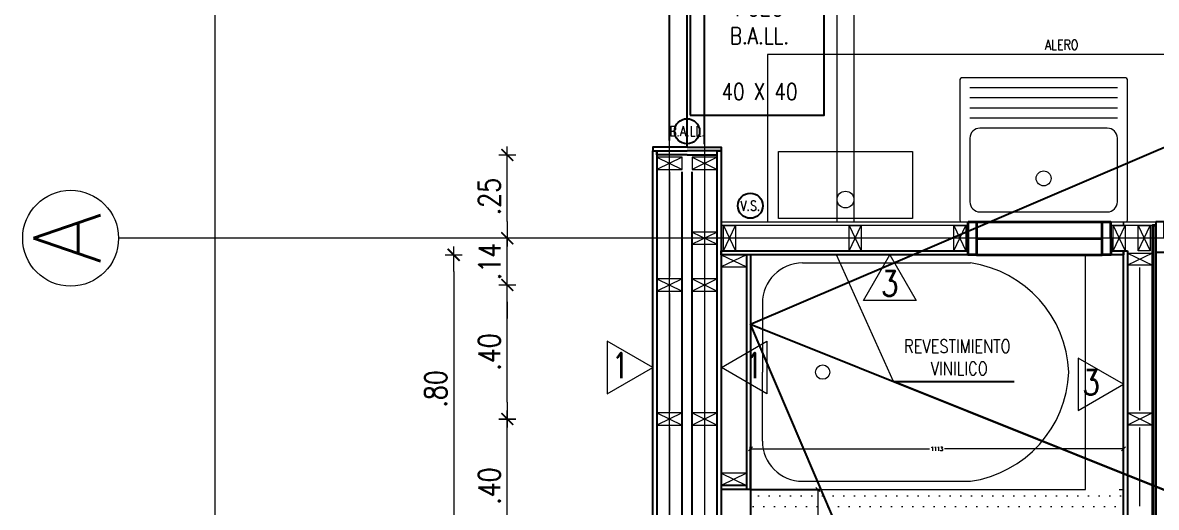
# Model space of a CAD drawing. Header units: metres. Extents: x -2 to 612, y -64 to 156.
# Drawn here: x 352.381 to 355.764, y 29.398 to 30.844 of the extents above; entities that cross this region are included whole.
import ezdxf
from ezdxf import colors
from ezdxf.entities.mleader import LeaderData, LeaderLine
from ezdxf.enums import TextEntityAlignment as Align
from ezdxf.math import Vec2, Vec3

# ---------------------------------------------------------------- set-up
doc = ezdxf.new("R2010")
doc.units = ezdxf.units.M
doc.header["$LTSCALE"] = 5
doc.header["$MEASUREMENT"] = 0
doc.linetypes.add('CENTER', pattern=[2, 1.25, -0.25, 0.25, -0.25])
doc.linetypes.add('HIDDEN', pattern=[0.375, 0.25, -0.125])
doc.layers.get('0').update_dxf_attribs({"color": 30})
doc.layers.get('DEFPOINTS').update_dxf_attribs({"color": 210})
for name, color, linetype, lineweight in [('A-ANNO-DIMS', 3, 'Continuous', 18), ('A-ANNO-SYMB', 3, 'Continuous', 18), ('A-ANNO-TEXT', 3, 'Continuous', 18), ('A-DETL-MBND', 3, 'Continuous', 18), ('A-DETL-MCUT', 4, 'Continuous', 25), ('A-DOOR-FULL', 4, 'Continuous', 25), ('A-ELEV-IDEN', 3, 'Continuous', 18), ('A-ELEV-MBE1', 7, 'Continuous', 35), ('A-ELEV-MBE2', 4, 'Continuous', 25), ('A-FLOR-PATT', 8, 'Continuous', 18), ('A-FURN', 8, 'Continuous', 18), ('A-SECT-MCUT', 7, 'Continuous', 35), ('A-WALL-PATT', 8, 'Continuous', 18), ('A-WALL-STUD', 3, 'Continuous', 18)]:
    doc.layers.add(name, color=color, linetype=linetype, lineweight=lineweight)
doc.styles.add('E-ROMANS', font='romans.shx', dxfattribs={"width": 0.8})
doc.styles.get("Standard").update_dxf_attribs({"font": 'arial.ttf'})
doc.linetypes.add('BATTING', pattern='A,0.0001,-0.1,[134,ltypeshp.shx,S=0.1,R=0,X=-0.1,Y=0],-0.2,[134,ltypeshp.shx,S=0.1,R=180,X=0.1,Y=0],-0.1', length=0.4001)
doc.dimstyles.new('E-0010_TICK_12', dxfattribs={"dimscale": 0.001, "dimtxt": 12, "dimasz": 12, "dimexe": 6, "dimexo": 4, "dimgap": 6, "dimtad": 0, "dimdec": 0, "dimlfac": 1000, "dimzin": 0, "dimdsep": 46, "dimtxsty": 'E-ROMANS', "dimblk": 'OBLIQUE', "dimcen": 6, "dimclrd": 256, "dimclre": 256, "dimclrt": 256, "dimadec": 0, "dimazin": 0, "dimtfac": 1, "dimtdec": 0, "dimtmove": 1, "dimatfit": 3, "dimldrblk": 'OPEN90', "dimfxl": 1, "dimtfill": 1, "dimtolj": 1, "dimtzin": 0, "dimlwd": -1, "dimarcsym": 0})
doc.dimstyles.new('E-0050_ARW_12', dxfattribs={"dimscale": 0.001, "dimtxt": 60, "dimasz": 60, "dimexe": 30, "dimexo": 20, "dimgap": 30, "dimtad": 0, "dimzin": 0, "dimdsep": 46, "dimtxsty": 'E-ROMANS', "dimblk": 'OPEN90', "dimcen": 30, "dimclrd": 256, "dimclre": 256, "dimclrt": 256, "dimadec": 0, "dimazin": 0, "dimtfac": 1, "dimtmove": 1, "dimatfit": 3, "dimldrblk": 'OPEN90', "dimfxl": 1, "dimtfill": 1, "dimtolj": 1, "dimtzin": 0, "dimlwd": -1, "dimarcsym": 0})

# ---------------------------------------------------------------- blocks, each defined once
blk = doc.blocks.new('ARCH TICK 2')
for p, q in [((-1, 0), (0.5, 0)), ((0, 0.5), (0, -0.5))]:
    blk.add_line(p, q)
at = {"color": 0, "linetype": 'ByBlock'}
blk.add_line((-0.354, -0.354), (0.354, 0.354), dxfattribs=at)
at = {"color": 0, "linetype": 'ByBlock', "const_width": 0.106}
blk.add_lwpolyline([(-0.354, -0.354), (0.354, 0.354)], dxfattribs=at)
blk = doc.blocks.new('*D209')
at = {"layer": 'A-ANNO-DIMS', "transparency": 16777216}
blk.add_line((353.8273, 29.3115), (353.8273, 29.6115), dxfattribs=at)
at = {"layer": 'DEFPOINTS', "color": 0, "transparency": 16777216}
for p in [(353.8273, 29.6615), (354.3111, 29.6615), (354.3111, 29.2615)]:
    blk.add_point(p, dxfattribs=at)
at = {"layer": 'A-ANNO-DIMS', "transparency": 16777216, "xscale": 0.05, "yscale": 0.05, "zscale": 0.05}
for p, rotation in [((353.8273, 29.6615), 90), ((353.8273, 29.2615), 270)]:
    blk.add_blockref('ARCH TICK 2', p, dxfattribs=dict(at, rotation=rotation))
at = {"layer": 'A-ANNO-DIMS', "transparency": 16777216, "insert": (353.7739, 29.4615), "char_height": 0.065, "attachment_point": 5, "rotation": 90, "style": 'E-ROMANS'}
blk.add_mtext('\\A1;.40', dxfattribs=at)
blk = doc.blocks.new('_Open90')
at = {"color": 0, "linetype": 'ByBlock', "lineweight": -2}
for p, q in [((-0.5, 0.5), (0, 0)), ((0, 0), (-1, 0)), ((0, 0), (-0.5, -0.5))]:
    blk.add_line(p, q, dxfattribs=at)
blk = doc.blocks.new('*D210')
at = {"layer": 'A-ANNO-DIMS', "transparency": 16777216}
blk.add_line((353.8273, 29.7115), (353.8273, 30.0115), dxfattribs=at)
at = {"layer": 'DEFPOINTS', "color": 0, "transparency": 16777216}
for p in [(353.8273, 30.0615), (354.3111, 30.0615), (354.3111, 29.6615)]:
    blk.add_point(p, dxfattribs=at)
at = {"layer": 'A-ANNO-DIMS', "transparency": 16777216, "xscale": 0.05, "yscale": 0.05, "zscale": 0.05}
for p, rotation in [((353.8273, 30.0615), 90), ((353.8273, 29.6615), 270)]:
    blk.add_blockref('ARCH TICK 2', p, dxfattribs=dict(at, rotation=rotation))
at = {"layer": 'A-ANNO-DIMS', "transparency": 16777216, "insert": (353.7739, 29.8615), "char_height": 0.065, "attachment_point": 5, "rotation": 90, "style": 'E-ROMANS'}
blk.add_mtext('\\A1;.40', dxfattribs=at)
blk = doc.blocks.new('*D211')
at = {"layer": 'A-ANNO-DIMS', "transparency": 16777216}
for p, q in [((353.8273, 30.251), (353.8273, 30.301)), ((353.8273, 30.0615), (353.8273, 30.201)), ((353.8273, 30.0115), (353.8273, 29.9615))]:
    blk.add_line(p, q, dxfattribs=at)
at = {"layer": 'DEFPOINTS', "color": 0, "transparency": 16777216}
for p in [(353.8273, 30.201), (354.3111, 30.201), (354.3111, 30.0615)]:
    blk.add_point(p, dxfattribs=at)
at = {"layer": 'A-ANNO-DIMS', "transparency": 16777216, "xscale": 0.05, "yscale": 0.05, "zscale": 0.05}
for p, rotation in [((353.8273, 30.201), 270), ((353.8273, 30.0615), 90)]:
    blk.add_blockref('ARCH TICK 2', p, dxfattribs=dict(at, rotation=rotation))
at = {"layer": 'A-ANNO-DIMS', "transparency": 16777216, "insert": (353.7748, 30.1313), "char_height": 0.065, "attachment_point": 5, "rotation": 90, "style": 'E-ROMANS'}
blk.add_mtext('\\A1;.14', dxfattribs=at)
blk = doc.blocks.new('*D212')
at = {"layer": 'A-ANNO-DIMS', "transparency": 16777216}
blk.add_line((353.8273, 30.251), (353.8273, 30.3995), dxfattribs=at)
at = {"layer": 'DEFPOINTS', "color": 0, "transparency": 16777216}
for p in [(353.8273, 30.4495), (354.2736, 30.4495), (354.3111, 30.201)]:
    blk.add_point(p, dxfattribs=at)
at = {"layer": 'A-ANNO-DIMS', "transparency": 16777216, "xscale": 0.05, "yscale": 0.05, "zscale": 0.05}
for p, rotation in [((353.8273, 30.4495), 90), ((353.8273, 30.201), 270)]:
    blk.add_blockref('ARCH TICK 2', p, dxfattribs=dict(at, rotation=rotation))
at = {"layer": 'A-ANNO-DIMS', "transparency": 16777216, "insert": (353.7739, 30.3253), "char_height": 0.065, "attachment_point": 5, "rotation": 90, "style": 'E-ROMANS'}
blk.add_mtext('\\A1;.25', dxfattribs=at)
blk = doc.blocks.new('*D213')
at = {"layer": 'A-ANNO-DIMS', "transparency": 16777216}
blk.add_line((353.6673, 30.1015), (353.6673, 29.4015), dxfattribs=at)
at = {"layer": 'DEFPOINTS', "color": 0, "transparency": 16777216}
for p in [(354.4175, 30.1515), (353.6673, 29.3515), (354.4176, 29.3515)]:
    blk.add_point(p, dxfattribs=at)
at = {"layer": 'A-ANNO-DIMS', "transparency": 16777216, "xscale": 0.05, "yscale": 0.05, "zscale": 0.05}
for p, rotation in [((353.6673, 30.1515), 90), ((353.6673, 29.3515), 270)]:
    blk.add_blockref('ARCH TICK 2', p, dxfattribs=dict(at, rotation=rotation))
at = {"layer": 'A-ANNO-DIMS', "transparency": 16777216, "insert": (353.6139, 29.7515), "char_height": 0.065, "attachment_point": 5, "rotation": 90, "style": 'E-ROMANS'}
blk.add_mtext('\\A1;.80', dxfattribs=at)
blk = doc.blocks.new('*D1126')
at = {"layer": 'A-ANNO-DIMS', "transparency": 16777216}
for p, q in [((354.3636, 33.0317), (354.3951, 33.1367)), ((354.3951, 33.1367), (354.4551, 33.1367)), ((354.2511, 33.0317), (354.1911, 33.0317)), ((354.3111, 33.0317), (354.4161, 33.0317)), ((354.3111, 33.0317), (354.4161, 33.0317)), ((354.4761, 33.0317), (354.5361, 33.0317))]:
    blk.add_line(p, q, dxfattribs=at)
at = {"layer": 'A-ANNO-DIMS', "lineweight": -2, "transparency": 16777216}
for p, q in [((354.3111, 30.4926), (354.3111, 33.0617)), ((354.4161, 30.4816), (354.4161, 33.0617))]:
    blk.add_line(p, q, dxfattribs=at)
at = {"layer": 'DEFPOINTS', "color": 0, "transparency": 16777216}
for p in [(354.4161, 33.0317), (354.3111, 30.4726), (354.4161, 30.4616)]:
    blk.add_point(p, dxfattribs=at)
at = {"layer": 'A-ANNO-DIMS', "transparency": 16777216, "xscale": 0.06, "yscale": 0.06, "zscale": 0.06}
blk.add_blockref('_Open90', (354.3111, 33.0317), dxfattribs=at)
at = {"layer": 'A-ANNO-DIMS', "transparency": 16777216, "xscale": 0.06, "yscale": 0.06, "zscale": 0.06, "rotation": 180}
blk.add_blockref('_Open90', (354.4161, 33.0317), dxfattribs=at)
at = {"layer": 'A-ANNO-DIMS', "transparency": 16777216, "insert": (354.6039, 33.1367), "char_height": 0.06, "attachment_point": 5, "style": 'E-ROMANS', "bg_fill": 3, "box_fill_scale": 1.25, "bg_fill_color": 256, "bg_fill_true_color": 13158600, "bg_fill_transparency": 0}
blk.add_mtext('\\A1;0.1050', dxfattribs=at)
blk = doc.blocks.new('*D1127')
at = {"layer": 'A-ANNO-DIMS', "lineweight": -2, "transparency": 16777216}
for p, q in [((354.4161, 30.4816), (354.4161, 33.0617)), ((357.5131, 30.0565), (357.5131, 33.0617))]:
    blk.add_line(p, q, dxfattribs=at)
at = {"layer": 'A-ANNO-DIMS', "transparency": 16777216}
for p, q in [((354.4761, 33.0317), (355.8157, 33.0317)), ((357.4531, 33.0317), (356.1135, 33.0317))]:
    blk.add_line(p, q, dxfattribs=at)
at = {"layer": 'DEFPOINTS', "color": 0, "transparency": 16777216}
for p in [(357.5131, 33.0317), (354.4161, 30.4616), (357.5131, 30.0365)]:
    blk.add_point(p, dxfattribs=at)
at = {"layer": 'A-ANNO-DIMS', "transparency": 16777216, "xscale": 0.06, "yscale": 0.06, "zscale": 0.06, "rotation": 180}
blk.add_blockref('_Open90', (354.4161, 33.0317), dxfattribs=at)
at = {"layer": 'A-ANNO-DIMS', "transparency": 16777216, "xscale": 0.06, "yscale": 0.06, "zscale": 0.06}
blk.add_blockref('_Open90', (357.5131, 33.0317), dxfattribs=at)
at = {"layer": 'A-ANNO-DIMS', "transparency": 16777216, "insert": (355.9646, 33.0317), "char_height": 0.06, "attachment_point": 5, "style": 'E-ROMANS', "bg_fill": 3, "box_fill_scale": 1.25, "bg_fill_color": 256, "bg_fill_true_color": 13158600, "bg_fill_transparency": 0}
blk.add_mtext('\\A1;3.0970', dxfattribs=at)
blk = doc.blocks.new('_Oblique')
at = {"color": 0, "linetype": 'ByBlock', "lineweight": -2}
blk.add_line((-0.5, -0.5), (0.5, 0.5), dxfattribs=at)
blk = doc.blocks.new('*D1139')
at = {"layer": 'A-ANNO-DIMS', "lineweight": -2, "transparency": 16777216}
for p, q in [((354.5526, 29.4555), (354.5526, 29.5782)), ((355.6656, 29.4555), (355.6656, 29.5782))]:
    blk.add_line(p, q, dxfattribs=at)
at = {"layer": 'A-ANNO-DIMS', "transparency": 16777216}
for p, q in [((354.5526, 29.5722), (355.0869, 29.5722)), ((355.6656, 29.5722), (355.1313, 29.5722))]:
    blk.add_line(p, q, dxfattribs=at)
at = {"layer": 'DEFPOINTS', "color": 0, "transparency": 16777216}
for p in [(355.6656, 29.5722), (354.5526, 29.4515), (355.6656, 29.4515)]:
    blk.add_point(p, dxfattribs=at)
at = {"layer": 'A-ANNO-DIMS', "transparency": 16777216, "xscale": 0.012, "yscale": 0.012, "zscale": 0.012, "rotation": 180}
blk.add_blockref('_Oblique', (354.5526, 29.5722), dxfattribs=at)
at = {"layer": 'A-ANNO-DIMS', "transparency": 16777216, "xscale": 0.012, "yscale": 0.012, "zscale": 0.012}
blk.add_blockref('_Oblique', (355.6656, 29.5722), dxfattribs=at)
at = {"layer": 'A-ANNO-DIMS', "transparency": 16777216, "insert": (355.1091, 29.5722), "char_height": 0.012, "attachment_point": 5, "style": 'E-ROMANS', "bg_fill": 3, "box_fill_scale": 1.25, "bg_fill_color": 256, "bg_fill_true_color": 13158600, "bg_fill_transparency": 0}
blk.add_mtext('\\A1;1113', dxfattribs=at)
blk = doc.blocks.new('*D1140')
at = {"layer": 'A-ANNO-DIMS', "lineweight": -2, "transparency": 16777216}
for p, q in [((354.5566, 29.4515), (354.7596, 29.4515)), ((354.5566, 29.0015), (354.7596, 29.0015))]:
    blk.add_line(p, q, dxfattribs=at)
at = {"layer": 'A-ANNO-DIMS', "transparency": 16777216}
for p, q in [((354.7536, 29.4515), (354.7536, 29.2449)), ((354.7536, 29.0015), (354.7536, 29.2082))]:
    blk.add_line(p, q, dxfattribs=at)
at = {"layer": 'DEFPOINTS', "color": 0, "transparency": 16777216}
for p in [(354.5526, 29.4515), (354.7536, 29.4515), (354.5526, 29.0015)]:
    blk.add_point(p, dxfattribs=at)
at = {"layer": 'A-ANNO-DIMS', "transparency": 16777216, "xscale": 0.012, "yscale": 0.012, "zscale": 0.012}
for p, rotation in [((354.7536, 29.4515), 90), ((354.7536, 29.0015), 270)]:
    blk.add_blockref('_Oblique', p, dxfattribs=dict(at, rotation=rotation))
at = {"layer": 'A-ANNO-DIMS', "transparency": 16777216, "insert": (354.7536, 29.2265), "char_height": 0.012, "attachment_point": 5, "rotation": 90, "style": 'E-ROMANS', "bg_fill": 3, "box_fill_scale": 1.25, "bg_fill_color": 256, "bg_fill_true_color": 13158600, "bg_fill_transparency": 0}
blk.add_mtext('\\A1;450', dxfattribs=at)

msp = doc.modelspace()

# ---------------------------------------------------------------- hatches: boundary and pattern name
at = {"layer": 'A-FLOR-PATT'}
h = msp.add_hatch(dxfattribs=at)
h.set_pattern_fill('DOTS', color=256, scale=0.02, style=0)
h.set_pattern_definition([(0, (-33.77306, 0), (0.015875, 0.03175), [0, -0.03175])])
h.paths.add_polyline_path([(355.1526, 27.60154, -0.2371548), (355.08367, 27.4789, -0.074669), (354.98142, 27.44961, -0.1434124), (354.81448, 27.47341), (354.76593, 27.50275, -0.2625714), (354.76352, 27.50703), (354.76352, 27.60154), (354.7626, 27.60154, -0.0215593), (354.75523, 27.43066, -0.3361223), (354.72283, 27.3948, -0.046919), (354.64286, 27.38728), (354.5526, 27.38728), (354.5526, 27.25154), (355.1526, 27.25154)])
h.paths.add_polyline_path([(355.6656, 29.45151), (355.65259, 29.45151), (354.55259, 29.45151), (354.55259, 29.35154), (355.6526, 29.35154), (355.6526, 29.32654), (355.6726, 29.32654), (355.6726, 29.35154), (355.6656, 29.35154)])
h.paths.add_polyline_path([(354.9726, 29.32654), (355.6526, 29.32654), (355.6526, 29.35154), (354.5526, 29.35154), (354.5526, 29.25607), (354.60425, 29.2636), (354.64034, 29.26804), (354.66523, 29.27058), (354.70367, 29.27367), (354.73481, 29.27544), (354.77163, 29.27653), (354.79622, 29.27589), (354.81583, 29.27446), (354.84985, 29.27003), (354.87389, 29.26538), (354.89793, 29.25941), (354.91162, 29.2548), (354.92485, 29.24866), (354.93583, 29.24209), (354.94633, 29.23427), (354.95721, 29.22419), (354.96534, 29.21492), (354.97248, 29.20501), (354.97864, 29.19453), (354.98342, 29.18439), (354.98784, 29.17219), (354.99105, 29.15961), (354.99417, 29.14268), (354.99686, 29.12416), (354.99893, 29.10424), (355.00029, 29.08352), (355.00028, 29.08373, 0.0041794), (355.0003, 29.08331), (355.00029, 29.08352), (355.0013, 29.06299), (355.00129, 29.06317, 0.0036586), (355.0013, 29.06281), (355.0013, 29.06299), (355.00207, 29.04043), (355.00207, 29.04062, 0.003903), (355.00208, 29.04023), (355.00207, 29.04043), (355.00251, 29.01691), (355.0026, 29.00154), (355.00251, 28.98616), (355.00207, 28.96265), (355.00208, 28.96284, 0.003903), (355.00207, 28.96245), (355.00207, 28.96265), (355.0013, 28.94008), (355.0013, 28.94027, 0.0036586), (355.00129, 28.9399), (355.0013, 28.94008), (355.00029, 28.91955), (355.0003, 28.91976, 0.0041794), (355.00028, 28.91934), (355.00029, 28.91955), (354.99893, 28.89883), (354.99686, 28.87891), (354.99417, 28.8604), (354.99105, 28.84346), (354.98784, 28.83088), (354.98342, 28.81869), (354.97864, 28.80854), (354.97248, 28.79806), (354.96534, 28.78815), (354.95721, 28.77888), (354.94633, 28.7688), (354.93583, 28.76098), (354.92485, 28.75441), (354.91162, 28.74827), (354.89793, 28.74367), (354.87389, 28.73769), (354.84985, 28.73304), (354.81583, 28.72861), (354.79622, 28.72718), (354.77163, 28.72655), (354.73481, 28.72763), (354.70367, 28.7294), (354.66523, 28.7325), (354.64034, 28.73504), (354.60425, 28.73947), (354.5526, 28.747), (354.5526, 28.65154), (355.48789, 28.65154, -0.3190426), (354.9726, 29.28154)])
h.paths.add_polyline_path([(355.6526, 29.28154), (355.0026, 29.28154), (355.0026, 29.12081, 0.25591), (355.48789, 28.65154), (355.6526, 28.65154)], flags=17)
h.paths.add_polyline_path([(355.50038, 28.92066, -1), (355.28288, 28.92066, -1)], flags=16)
h.paths.add_polyline_path([(355.6726, 29.28154), (355.6526, 29.28154), (355.6526, 28.65154), (355.6526, 28.65154), (355.6526, 28.62685, 0.0071183), (355.6726, 28.62654)])
h.paths.add_polyline_path([(355.6526, 28.62685, -0.0594632), (355.48789, 28.65154), (354.5526, 28.65154), (354.5526, 28.60154), (355.1476, 28.60154), (355.1476, 28.00154), (354.5526, 28.00154), (354.5526, 27.95154), (355.6526, 27.95154)])
h.paths.add_polyline_path([(354.76593, 27.70032), (354.76593, 27.70032, 0.2626065), (354.76352, 27.69604), (354.76352, 27.60154), (354.76352, 27.50703, 0.2625714), (354.76593, 27.50275), (354.76593, 27.50275, -0.2626065), (354.76352, 27.50703), (354.76352, 27.60154), (354.76352, 27.69604, -0.2625714)])
h.paths.add_polyline_path([(355.1526, 27.95154), (354.5526, 27.95154), (354.5526, 27.81579), (354.64286, 27.81579, -0.046919), (354.72283, 27.80827, -0.3361223), (354.75523, 27.77241, -0.0097099), (354.76352, 27.6958, -0.2752917), (354.76593, 27.70032), (354.81448, 27.72966, -0.1434124), (354.98142, 27.75346, -0.074669), (355.08367, 27.72418, -0.2371548), (355.1526, 27.60154)])
h.paths.add_polyline_path([(355.6526, 27.95154), (355.1526, 27.95154), (355.1526, 27.25154), (355.6526, 27.25154)])
h.paths.add_polyline_path([(355.34173, 28.85115), (355.44234, 28.85115), (355.44234, 28.92406), (355.34173, 28.92406)], flags=8)
h.paths.add_polyline_path([(355.33571, 28.932), (355.44266, 28.932), (355.44266, 29.007), (355.33571, 29.007)], flags=8)

# ---------------------------------------------------------------- linework, layer by layer
at = {"layer": 'A-ANNO-SYMB'}
for p, q in [((354.4161, 33.61894), (354.4161, 21.59535)), ((354.31106, 21.94694), (354.31106, 33.22033)), ((363.42209, 30.20104), (352.66724, 30.20104)), ((354.58835, 30.00721), (354.58835, 29.80151)), ((355.65259, 29.45151), (355.6656, 29.45151))]:
    msp.add_line(p, q, dxfattribs=at)
at = {"layer": 'A-ANNO-SYMB', "linetype": 'HIDDEN'}
msp.add_line((354.36357, 30.47254), (354.36357, 32.95053), dxfattribs=at)
at = {"layer": 'A-ANNO-SYMB'}
for centre, radius in [((352.52421, 30.20104), 0.14303), ((354.76835, 29.80151), 0.02126)]:
    msp.add_circle(centre, radius, dxfattribs=at)
at = {"layer": 'A-ANNO-TEXT'}
for points in [[(354.26155, 29.8156), (354.12569, 29.89404), (354.12569, 29.73716)], [(354.46609, 29.8156), (354.60196, 29.89404), (354.60195, 29.73716)], [(355.6661, 29.76519), (355.53023, 29.84362), (355.53024, 29.68675)]]:
    msp.add_lwpolyline(points, close=True, dxfattribs=at)
at = {"layer": 'A-DETL-MBND'}
for points in [[(355.2026, 30.23854), (354.4656, 30.23854), (354.4656, 30.24954), (355.2026, 30.24954)], [(355.6276, 30.24954), (355.6656, 30.24954), (355.6656, 30.23854), (355.6276, 30.23854)], [(355.76261, 30.24953), (355.76261, 30.23854), (355.6656, 30.23854), (355.6656, 30.24954), (355.76261, 30.24954)]]:
    msp.add_lwpolyline(points, dxfattribs=at)
at = {"layer": 'A-DETL-MCUT'}
for p, q in [((354.54059, 30.15154), (354.54059, 29.45151)), ((354.55259, 30.15154), (354.55259, 29.45151)), ((354.54059, 29.46351), (354.4656, 29.46351)), ((354.55259, 29.45151), (354.4656, 29.45151))]:
    msp.add_line(p, q, dxfattribs=at)
for points in [[(354.36357, 30.47259), (354.26155, 30.47259), (354.26155, 30.46159), (354.36357, 30.46159)], [(354.36358, 30.44955), (354.27355, 30.44955), (354.27355, 30.46155), (354.36358, 30.46155)], [(354.36357, 30.47255), (354.46559, 30.47255), (354.46559, 30.46155), (354.36357, 30.46155)], [(354.36357, 30.44955), (354.45359, 30.44956), (354.45359, 30.46155), (354.36357, 30.46155)], [(355.20261, 30.15154), (354.4656, 30.15154), (354.4656, 30.16354), (355.20261, 30.16354)], [(355.6276, 30.16354), (355.6656, 30.16354), (355.6656, 30.15154), (355.62761, 30.15154)]]:
    msp.add_lwpolyline(points, dxfattribs=at)
for points in [[(354.26155, 29.26153), (354.26155, 30.46155), (354.27355, 30.46155), (354.27355, 29.26153)], [(354.4536, 29.26154), (354.4536, 30.46155), (354.4656, 30.46155), (354.4656, 29.26154)], [(355.6776, 30.16354), (355.6776, 29.35154), (355.6656, 29.35154), (355.6656, 30.16354)]]:
    msp.add_lwpolyline(points, close=True, dxfattribs=at)
at = {"layer": 'A-ELEV-IDEN'}
for points in [[(352.95452, 34.02639), (352.95452, 19.95747)], [(354.81129, 30.24954), (354.81129, 31.14016), (354.86129, 31.14016), (354.86129, 30.24954)]]:
    msp.add_lwpolyline(points, dxfattribs=at)
at = {"layer": 'A-ELEV-MBE1'}
for p, q in [((355.2276, 30.24954), (355.6026, 30.24955)), ((355.2276, 30.20054), (355.6026, 30.20054)), ((355.22761, 30.15154), (355.60261, 30.15154))]:
    msp.add_line(p, q, dxfattribs=at)
for points in [[(355.2026, 30.24954), (355.2276, 30.24954), (355.22761, 30.15154), (355.20261, 30.15154)], [(355.6026, 30.24954), (355.6276, 30.24954), (355.62761, 30.15154), (355.60261, 30.15154)]]:
    msp.add_lwpolyline(points, close=True, dxfattribs=at)
at = {"layer": 'A-ELEV-MBE2'}
for p, q in [((354.36357, 30.47255), (354.36357, 32.95053)), ((354.36357, 30.47259), (354.36358, 32.95053)), ((354.34856, 23.02354), (354.34855, 30.39955)), ((354.3786, 23.02354), (354.37859, 30.39956)), ((354.3786, 23.02353), (354.37859, 30.39955)), ((354.55259, 29.45151), (354.5526, 27.25154))]:
    msp.add_line(p, q, dxfattribs=at)
at = {"layer": 'A-ELEV-MBE2', "ltscale": 0.05}
msp.add_lwpolyline([(354.37275, 30.56784), (354.77275, 30.56784), (354.77275, 30.96784), (354.37275, 30.96784)], close=True, dxfattribs=at)
for centre in [(354.36357, 30.52012), (354.55246, 30.298)]:
    msp.add_circle(centre, 0.0375, dxfattribs=at)
at = {"layer": 'A-FLOR-PATT', "linetype": 'BATTING', "ltscale": 0.11}
msp.add_lwpolyline([(355.7152, 29.84499), (355.7152, 29.84555)], dxfattribs=at)
at = {"layer": 'A-SECT-MCUT'}
msp.add_lwpolyline([(355.7626, 30.23854), (355.7526, 30.23854), (355.75261, 29.35154), (355.7626, 29.35154)], close=True, dxfattribs=at)
at = {"layer": 'A-WALL-PATT', "ltscale": 0.1}
for p, q in [((354.31105, 30.39955), (354.31106, 30.08653)), ((354.31106, 30.03653), (354.31106, 29.68653)), ((354.31106, 29.63653), (354.31105, 29.28655)), ((354.4161, 29.63654), (354.4161, 29.28654)), ((355.71511, 29.40154), (355.7151, 29.63654))]:
    msp.add_line(p, q, dxfattribs=at)
at = {"layer": 'A-WALL-STUD'}
for p, q in [((354.34855, 30.44255), (354.27355, 30.40655)), ((354.27355, 30.44255), (354.34855, 30.40655)), ((354.34856, 30.07953), (354.27356, 30.04353)), ((354.27356, 30.07953), (354.34856, 30.04353)), ((354.34855, 29.67955), (354.27355, 29.64355)), ((354.27355, 29.67955), (354.34855, 29.64355)), ((354.34856, 29.67953), (354.27356, 29.64353)), ((354.27356, 29.67953), (354.34856, 29.64353)), ((354.4536, 29.67954), (354.3786, 29.64354)), ((354.3786, 29.67954), (354.4536, 29.64354)), ((355.6776, 29.67954), (355.7526, 29.64354)), ((355.7526, 29.67954), (355.6776, 29.64354))]:
    msp.add_line(p, q, dxfattribs=at)
for points in [[(354.34855, 30.44255), (354.27355, 30.44255), (354.27355, 30.40655), (354.34855, 30.40655)], [(354.34856, 30.07953), (354.27356, 30.07953), (354.27356, 30.04353), (354.34856, 30.04353)], [(354.34855, 29.67955), (354.27355, 29.67955), (354.27355, 29.64355), (354.34855, 29.64355)], [(354.34856, 29.67953), (354.27356, 29.67953), (354.27356, 29.64353), (354.34856, 29.64353)], [(354.4536, 29.67954), (354.3786, 29.67954), (354.3786, 29.64354), (354.4536, 29.64354)], [(355.6776, 29.67954), (355.7526, 29.67954), (355.7526, 29.64354), (355.6776, 29.64354)]]:
    msp.add_lwpolyline(points, close=True, dxfattribs=at)

# ---------------------------------------------------------------- texts
at = {"layer": 'A-ANNO-TEXT', "style": 'E-ROMANS'}
for s, insert, char_height, attachment_point in [('\\pi-0.15,l0.15,t0.15;POZO\\PB.A.LL.\\P\\P40 X 40', (354.57987, 30.76356), 0.05, 5), ('\\pi-0.09,l0.09,t0.09;B.A.LL.', (354.36357, 30.52012), 0.03, 5), ('\\pi-0.09,l0.09,t0.09;V.S.', (354.55246, 30.298), 0.03, 5), ('\\pi-0.17143;REVESTIMIENTO\\P\\pi-0.091429;VINILICO', (355.18248, 29.7922), 0.04, 7)]:
    msp.add_mtext(s, dxfattribs=dict(at, insert=insert, char_height=char_height, attachment_point=attachment_point))
at = {"layer": 'A-ANNO-TEXT', "char_height": 0.075, "attachment_point": 5, "style": 'E-ROMANS'}
for s, insert, rotation in [('\\pi-0.45,l0.45,t0.45;1', (354.16465, 29.82125), 0.00048), ('\\pi-0.45,l0.45,t0.45;1', (354.563, 29.82125), 359.99952), ('\\pi-0.45,l0.45,t0.45;3', (355.56919, 29.77084), 0.00048)]:
    msp.add_mtext(s, dxfattribs=dict(at, insert=insert, rotation=rotation))
at = {"layer": 'A-ANNO-TEXT', "style": 'E-ROMANS'}
msp.add_attdef('A', text='0.00', height=0.2, rotation=90, dxfattribs=at).set_placement((352.51308, 30.20104), align=Align.MIDDLE_CENTER)

# ---------------------------------------------------------------- dimensions: what is measured, and where the dimension line sits
at = {"layer": 'A-ANNO-DIMS'}
for base, p1, p2, picture, middle in [((353.82727, 30.44955), (354.31106, 30.20103), (354.27356, 30.44955), '*D212', (353.77386, 30.32529)), ((353.82727, 30.20103), (354.31106, 30.06153), (354.31106, 30.20103), '*D211', (353.77477, 30.13128)), ((353.66731, 29.35153), (354.41755, 30.15153), (354.41756, 29.35153), '*D213', (353.61391, 29.75153)), ((353.82727, 30.06153), (354.31106, 29.66153), (354.31106, 30.06153), '*D210', (353.77387, 29.86153)), ((353.82727, 29.66153), (354.31106, 29.26154), (354.31106, 29.66153), '*D209', (353.77387, 29.46154))]:
    dim = msp.add_linear_dim(base=base, p1=p1, p2=p2, angle=90, dimstyle='E-0050_ARW_12', dxfattribs=at)
    dim.commit()
    dim.dimension.update_dxf_attribs({"geometry": picture, "text_midpoint": middle})

# ---------------------------------------------------------------- next in the draw order: dimensions: what is measured, and where the dimension line sits
for base, p1, p2, dimstyle, override, picture, middle in [((354.4161, 33.03166), (354.31106, 30.47259), (354.4161, 30.46155), 'E-0050_ARW_12', {"dimdec": 4}, '*D1126', (354.48508, 33.13666)), ((355.6656, 29.57218), (354.55259, 29.45151), (355.6656, 29.45151), 'E-0010_TICK_12', {"dimdec": 0}, '*D1139', (355.10909, 29.57218))]:
    dim = msp.add_linear_dim(base=base, p1=p1, p2=p2, dimstyle=dimstyle, override=override, dxfattribs=at)
    dim.commit()
    dim.dimension.update_dxf_attribs({"geometry": picture, "text_midpoint": middle})

# ---------------------------------------------------------------- next in the draw order: linework, layer by layer
at = {"layer": 'A-ANNO-SYMB'}
for p, q in [((354.58835, 29.59582), (354.58835, 29.80151)), ((354.70835, 29.47582), (355.2093, 29.47582))]:
    msp.add_line(p, q, dxfattribs=at)
for centre, radius, start, end in [((355.16005, 29.81506), 0.3428, 278.25943, 357.73521), ((354.70835, 29.59582), 0.12, 180, 270)]:
    msp.add_arc(centre, radius, start, end, dxfattribs=at)

# ---------------------------------------------------------------- next in the draw order: dimensions: what is measured, and where the dimension line sits
at = {"layer": 'A-ANNO-DIMS'}
dim = msp.add_linear_dim(base=(357.51309, 33.03166), p1=(354.4161, 30.46155), p2=(357.51309, 30.03654), dimstyle='E-0050_ARW_12', override={"dimdec": 4}, dxfattribs=at)
dim.commit()
dim.dimension.update_dxf_attribs({"geometry": '*D1127', "text_midpoint": (355.96459, 33.03166)})
dim = msp.add_linear_dim(base=(354.7536, 29.45151), p1=(354.5526, 29.00154), p2=(354.5526, 29.45151), angle=90, dimstyle='E-0010_TICK_12', override={"dimdec": 0}, dxfattribs=at)
dim.commit()
dim.dimension.update_dxf_attribs({"geometry": '*D1140', "text_midpoint": (354.7536, 29.22653)})

# ---------------------------------------------------------------- next in the draw order: linework, layer by layer
at = {"layer": 'A-ANNO-SYMB'}
for p, q in [((354.55259, 29.45151), (354.55259, 30.15151)), ((354.97943, 29.7735), (354.80974, 30.15151)), ((355.55259, 29.45151), (355.55259, 30.15151)), ((354.70835, 30.12721), (355.2093, 30.12721)), ((354.55259, 29.45151), (355.55259, 29.45151))]:
    msp.add_line(p, q, dxfattribs=at)
msp.add_lwpolyline([(354.63629, 30.45953), (355.03629, 30.45953), (355.03629, 30.25953), (354.63629, 30.25953)], close=True, dxfattribs=at)
msp.add_circle((354.83629, 30.31637), 0.025, dxfattribs=at)
for centre, radius, start, end in [((354.70835, 30.00721), 0.12, 90, 180), ((355.16005, 29.78797), 0.3428, 2.26479, 81.74057)]:
    msp.add_arc(centre, radius, start, end, dxfattribs=at)
at = {"layer": 'A-ANNO-TEXT'}
msp.add_lwpolyline([(354.96836, 30.15154), (355.0468, 30.01568), (354.88992, 30.01568)], close=True, dxfattribs=at)
at = {"layer": 'A-DOOR-FULL', "linetype": 'CENTER'}
msp.add_lwpolyline([(355.78761, 30.24953), (355.76261, 30.24953), (355.76261, 30.15953), (355.80761, 30.15953), (355.80761, 30.20453), (355.78761, 30.20453), (355.78761, 30.24953)], dxfattribs=at)
at = {"layer": 'A-ELEV-IDEN'}
msp.add_lwpolyline([(356.51261, 30.24953), (356.51261, 30.74953), (354.6041, 30.74953), (354.6041, 30.24954)], dxfattribs=at)
at = {"layer": 'A-FURN'}
for p, q in [((355.1776, 30.67454), (355.1776, 30.25454)), ((355.6726, 30.67954), (355.1826, 30.67954)), ((355.6476, 30.64954), (355.2076, 30.64954)), ((355.6776, 30.25454), (355.6776, 30.67454)), ((355.6476, 30.61954), (355.2076, 30.61954)), ((355.6476, 30.58954), (355.2076, 30.58954)), ((355.6476, 30.55954), (355.2076, 30.55954)), ((355.6176, 30.52954), (355.2376, 30.52954)), ((355.2076, 30.49954), (355.2076, 30.30954)), ((355.6476, 30.30954), (355.6476, 30.49954)), ((355.2376, 30.27954), (355.6176, 30.27954)), ((355.1826, 30.24954), (355.6726, 30.24954))]:
    msp.add_line(p, q, dxfattribs=at)
msp.add_circle((355.4276, 30.37954), 0.02235, dxfattribs=at)
for centre, radius, start, end in [((355.1826, 30.67454), 0.005, 90, 180), ((355.6726, 30.67454), 0.005, 0, 90), ((355.2376, 30.49954), 0.03, 90, 180), ((355.6176, 30.49954), 0.03, 0, 90), ((355.2376, 30.30954), 0.03, 180, 270), ((355.6176, 30.30954), 0.03, 270, 0), ((355.1826, 30.25454), 0.005, 180, 270), ((355.6726, 30.25454), 0.005, 270, 0)]:
    msp.add_arc(centre, radius, start, end, dxfattribs=at)
at = {"layer": 'A-WALL-PATT', "ltscale": 0.1}
for p, q in [((354.4161, 30.40656), (354.4161, 30.22604)), ((354.4161, 30.17604), (354.4161, 30.08654)), ((354.8406, 30.20104), (354.5036, 30.20104)), ((355.1526, 30.20104), (354.8906, 30.20104)), ((355.7151, 29.68654), (355.7151, 30.11354)), ((354.4161, 30.03654), (354.4161, 29.68654))]:
    msp.add_line(p, q, dxfattribs=at)
at = {"layer": 'A-WALL-STUD'}
for p, q in [((354.45359, 30.44256), (354.37859, 30.40656)), ((354.37859, 30.44256), (354.45359, 30.40656)), ((354.4536, 30.21904), (354.3786, 30.18304)), ((354.3786, 30.21904), (354.4536, 30.18304)), ((354.4726, 30.16354), (354.5086, 30.23854)), ((354.4726, 30.23854), (354.5086, 30.16354)), ((354.8476, 30.16354), (354.8836, 30.23854)), ((354.8476, 30.23854), (354.8836, 30.16354)), ((355.1596, 30.16354), (355.1956, 30.23854)), ((355.1596, 30.23854), (355.1956, 30.16354)), ((355.6346, 30.16354), (355.6706, 30.23854)), ((355.6346, 30.23854), (355.6706, 30.16354)), ((355.7096, 30.16354), (355.7456, 30.23854)), ((355.7096, 30.23854), (355.7456, 30.16354)), ((354.5406, 30.15154), (354.4656, 30.11554)), ((354.4656, 30.15154), (354.5406, 30.11554)), ((355.6776, 30.15654), (355.7526, 30.12054)), ((355.7526, 30.15654), (355.6776, 30.12054)), ((354.4536, 30.07954), (354.3786, 30.04354)), ((354.3786, 30.07954), (354.4536, 30.04354)), ((354.5406, 29.49951), (354.4656, 29.46351)), ((354.4656, 29.49951), (354.5406, 29.46351))]:
    msp.add_line(p, q, dxfattribs=at)
for points in [[(354.45359, 30.44256), (354.37859, 30.44256), (354.37859, 30.40656), (354.45359, 30.40656)], [(354.4536, 30.21904), (354.3786, 30.21904), (354.3786, 30.18304), (354.4536, 30.18304)], [(354.4726, 30.16354), (354.4726, 30.23854), (354.5086, 30.23854), (354.5086, 30.16354)], [(354.8476, 30.16354), (354.8476, 30.23854), (354.8836, 30.23854), (354.8836, 30.16354)], [(355.1596, 30.16354), (355.1596, 30.23854), (355.1956, 30.23854), (355.1956, 30.16354)], [(355.6346, 30.16354), (355.6346, 30.23854), (355.6706, 30.23854), (355.6706, 30.16354)], [(355.7096, 30.16354), (355.7096, 30.23854), (355.7456, 30.23854), (355.7456, 30.16354)], [(354.5406, 30.15154), (354.4656, 30.15154), (354.4656, 30.11554), (354.5406, 30.11554)], [(355.6776, 30.15654), (355.7526, 30.15654), (355.7526, 30.12054), (355.6776, 30.12054)], [(354.4536, 30.07954), (354.3786, 30.07954), (354.3786, 30.04354), (354.4536, 30.04354)], [(354.5406, 29.49951), (354.4656, 29.49951), (354.4656, 29.46351), (354.5406, 29.46351)]]:
    msp.add_lwpolyline(points, close=True, dxfattribs=at)

# ---------------------------------------------------------------- next in the draw order: texts
at = {"layer": 'A-ANNO-TEXT', "insert": (355.48138, 30.77801), "char_height": 0.03, "attachment_point": 5, "style": 'E-ROMANS'}
msp.add_mtext('\\pi-0.09,l0.09,t0.09;ALERO', dxfattribs=at)
at = {"layer": 'A-ANNO-TEXT', "insert": (354.96836, 30.06579), "char_height": 0.075, "attachment_point": 5, "rotation": 359.99952, "style": 'E-ROMANS'}
msp.add_mtext('\\pi-0.45,l0.45,t0.45;3', dxfattribs=at)

# ---------------------------------------------------------------- next in the draw order: leaders
at = {"layer": 'A-ANNO-SYMB'}
ml = msp.add_multileader_mtext('Standard', dxfattribs=at)
ml.set_content('', color=256)
ml.set_leader_properties()
ml.set_arrow_properties(name='OPEN90')
ml.build(insert=Vec2(0, 0))
ml.multileader.update_dxf_attribs({"text_right_attachment_type": 6, "dogleg_length": 0.36, "arrow_head_size": 20})
ctx = ml.context
ctx.base_point, ctx.arrow_head_size, ctx.plane_origin = Vec3(355.33943, 29.7735), 20, Vec3(354.55259, 29.94462)
ctx.right_attachment = 6
notes = []
notes.append((ctx, [(0, (1, 1, 0), (354.97943, 29.7735), (1, 0), 0.36, [(0, [(354.55259, 29.94462)], 0, [])])]))
ctx.mtext.insert, ctx.mtext.flow_direction = Vec3(357.33943, 31.7735), 5
for ctx, leaders in notes:
    for number, flags, end, landing, length, lines in leaders:
        leader = LeaderData()
        leader.index, (leader.has_last_leader_line, leader.has_dogleg_vector, leader.attachment_direction) = number, flags
        leader.last_leader_point, leader.dogleg_vector, leader.dogleg_length = Vec3(end), Vec3(landing), length
        for number, points, colour, breaks in lines:
            line = LeaderLine()
            line.index, line.vertices, line.color, line.breaks = number, Vec3.list(points), colors.encode_raw_color(colour), breaks
            leader.lines.append(line)
        ctx.leaders.append(leader)

doc.saveas('drawing.dxf')
